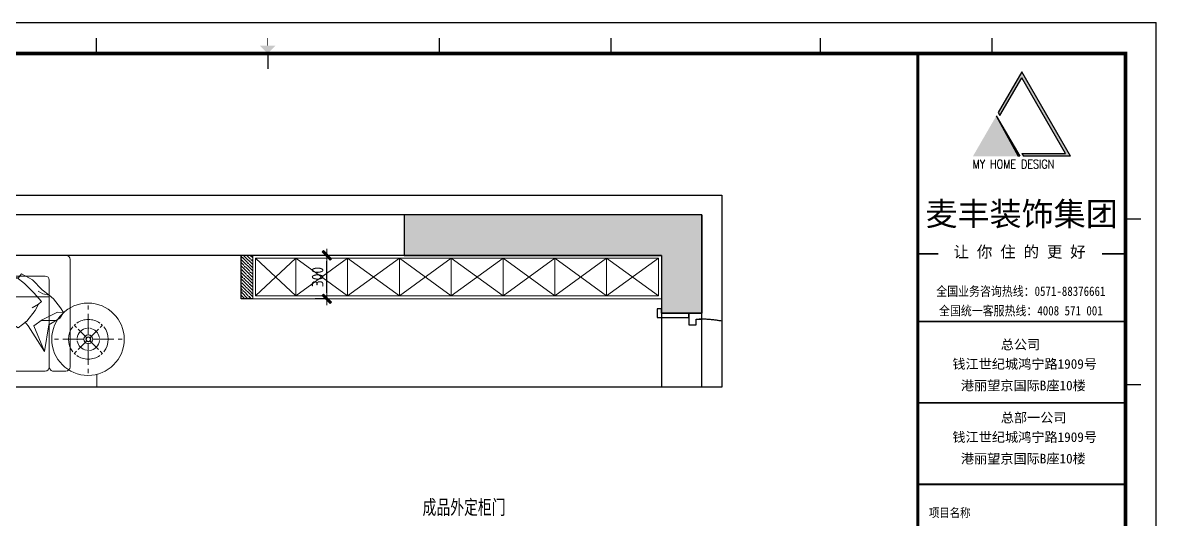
# Model space of a CAD drawing. Header units: millimetres. Extents: x 104198 to 1296755, y -81101 to 81453.
# Drawn here: x 547529 to 555352, y -23189 to -19757 of the extents above; entities that cross this region are included whole.
import ezdxf
from ezdxf.enums import TextEntityAlignment as Align
from ezdxf.xclip import XClip

# ---------------------------------------------------------------- set-up
doc = ezdxf.new("R2010")
doc.units = ezdxf.units.MM
doc.header["$XCLIPFRAME"] = 0
doc.header["$PDMODE"] = 3
doc.layers.get('Defpoints').update_dxf_attribs({"color": 250})
for name, color, linetype, lineweight in [('01-PL-墙体柱子', 7, 'Continuous', 35), ('1-活动家具', 51, 'Continuous', 20), ('P★01 活动家具', 51, 'Continuous', 0), ('P★02 固定家具', 30, 'Continuous', 0)]:
    doc.layers.add(name, color=color, linetype=linetype, lineweight=lineweight)
for name, color, linetype in [('4-门套', 1, 'Continuous'), ('P-新砌墙体填充', 8, 'Continuous'), ('图纸图框', 165, 'Continuous'), ('墙体', 7, 'Continuous'), ('天棚图层', 51, 'Continuous'), ('门', 250, 'Continuous')]:
    doc.layers.add(name, color=color, linetype=linetype)
doc.styles.add('CCD_DIM', font='ARCHS.SHX')
doc.styles.add('ROMANC', font='romanc.shx')
doc.styles.add('新宋体', font='', dxfattribs={"width": 0.85})
doc.styles.add('黑体', font='simhei.ttf', dxfattribs={"width": 0.7})
doc.styles.get('新宋体').set_extended_font_data('NSimSun')
doc.dimstyles.new('海龍1：40', dxfattribs={"dimscale": 40, "dimtxt": 2, "dimasz": 1, "dimexe": 2, "dimexo": 2, "dimgap": 0.6, "dimtad": 1, "dimdec": 0, "dimrnd": 5, "dimdsep": 46, "dimtxsty": 'CCD_DIM', "dimblk": 'WS-cj', "dimcen": 1, "dimclrd": 44, "dimclre": 44, "dimclrt": 2, "dimadec": 0, "dimazin": 2, "dimtfac": 1, "dimtdec": 4, "dimtix": 1, "dimtmove": 2, "dimatfit": 3, "dimldrblk": 'CCD_Leader_Arrow', "dimfxl": 5, "dimfxlon": 1, "dimtolj": 1, "dimarcsym": 0})

# ---------------------------------------------------------------- blocks, each defined once
blk = doc.blocks.new('kjghhgdgfhdhgfh')
at = {"layer": '图纸图框'}
for points in [[(1407.728775844509, -237.9115870481163), (1402.391204620469, -247.1565315971485), (1402.776410643341, -247.8237280001438), (1407.728775844509, -239.2459798541067), (1417.693097825832, -256.5046917888502), (1407.788367423568, -256.5046917888502), (1408.173573446505, -257.1718881918476), (1418.848715894511, -257.1718881918476)], [(1401.946407018472, -247.9269436428838), (1396.608835794435, -257.1718881918476), (1407.283978242439, -257.1718881918476)]]:
    blk.add_hatch(color=165, dxfattribs=at).paths.add_polyline_path(points)
at = {"layer": '图纸图框', "color": 165}
for p, q in [((1018.449156697091, -226.6510464365761), (1438.44652398302, -226.6510464365761)), ((1018.44915656821, -226.6510467866938), (1438.446523854134, -226.6510467866938)), ((1018.449156697091, -226.6510478368186), (1438.44652398302, -226.6510478368186)), ((1018.449156697091, -226.6510478368186), (1438.44652398302, -226.6510478368186)), ((1018.44915656821, -226.651048186936), (1438.446523854134, -226.651048186936)), ((1018.44915656821, -226.6510485369378), (1438.44652398302, -226.651048186936)), ((1018.44915656821, -226.6510495871781), (1438.446523854134, -226.6510495871781)), ((1438.446524498338, -523.6475859223262), (1438.446524498338, -226.6510446863338)), ((1438.446524111799, -523.6475887228087), (1438.446524111799, -226.6510474868147)), ((1438.446524111799, -523.6475887228087), (1438.446524111799, -226.6510474868147)), ((1438.446524369572, -523.6475880226899), (1438.446524369572, -226.6510467866938)), ((1438.44652424068, -523.6475883728071), (1438.44652424068, -226.6510471366976)), ((1438.44652424068, -523.6475883728071), (1438.44652424068, -226.6510471366976)), ((1438.446524111799, -523.6475887228087), (1438.446524111799, -226.6510474868147)), ((1438.44652398302, -523.6475894229297), (1438.44652398302, -226.651048186936)), ((1438.44652398302, -523.6475894229297), (1438.44652398302, -226.651048186936)), ((1438.44652398302, -523.6475890728125), (1438.44652398302, -226.6510478368186)), ((1438.446523854134, -523.6475897729335), (1438.446523854134, -226.6510485369378)), ((1438.446525013781, -523.6475834718453), (1438.446525013781, -226.6510422358513)), ((1438.446525013781, -523.6475834718453), (1438.446525013781, -226.6510422358513)), ((1438.446524885007, -523.6475838219628), (1438.446524885007, -226.6510425859702)), ((1438.446525013781, -523.6475845220857), (1438.446525013781, -226.6510432860898)), ((1438.446525013781, -523.6475845220857), (1438.446525013781, -226.6510432860898)), ((1438.446525271551, -523.6475838219628), (1438.446525271551, -226.6510425859702)), ((1438.446525142662, -523.6475841720819), (1438.446525142662, -226.6510429359722)), ((1438.446525142662, -523.6475841720819), (1438.446525142662, -226.6510429359722)), ((1438.446525013781, -523.6475845220857), (1438.446525013781, -226.6510432860898)), ((1438.446524627228, -523.6475855723224), (1438.446524627228, -226.6510443362146)), ((1438.446524627228, -523.6475855723224), (1438.446524627228, -226.6510443362146)), ((1438.446524885007, -523.6475848720875), (1438.446524885007, -226.6510436360913)), ((1438.446524756117, -523.6475852222047), (1438.446524756117, -226.6510439862129)), ((1438.446524756117, -523.6475852222047), (1438.446524756117, -226.6510439862129)), ((1438.446524627228, -523.6475855723224), (1438.446524627228, -226.6510443362146)), ((1438.446524885007, -523.6475848720875), (1438.446524885007, -226.6510436360913)), ((1196.594429197475, -230.165361629017), (1196.594429197475, -233.6664052710039)), ((1274.877765031257, -230.165361629017), (1274.877765031257, -233.6664052710039)), ((1314.019432948205, -230.165361629017), (1314.019432948205, -233.6664052710039)), ((1361.74647742908, -230.165361629017), (1361.74647742908, -233.6664052710039)), ((1400.888145346033, -230.165361629017), (1400.888145346033, -233.6664052710039)), ((1235.736097114308, -233.6664052710039), (1235.736097114308, -237.1674489129871)), ((1407.728775844509, -237.9115870481204), (1402.391204620469, -247.1565315971527)), ((1418.848715894511, -257.1718881918493), (1407.728775844509, -237.9115870481204)), ((1402.776410643341, -247.8237280001475), (1407.728775844509, -239.2459798541836)), ((1417.693097825832, -256.5046917888563), (1407.728775844509, -239.2459798541836)), ((1401.946407018472, -247.9269436428899), (1406.911287671147, -257.1718881918493)), ((1401.946407018472, -247.9269436428899), (1407.283978242439, -257.1718881918493)), ((1402.391204620469, -247.1565315971527), (1402.776410643341, -247.8237280001475)), ((1407.283978242439, -257.1718881918493), (1406.911287671147, -257.1718881918493)), ((1407.788367423568, -256.5046917888563), (1408.173573446505, -257.1718881918493)), ((1407.788367423568, -256.5046917888563), (1417.693097825832, -256.5046917888563)), ((1418.848715894511, -257.1718881918493), (1408.173573446505, -257.1718881918493)), ((1434.945480340955, -271.5591700515168), (1431.444436698972, -271.5591700515168)), ((1434.945480340955, -309.3868620286848), (1431.444436698972, -309.3868620286848))]:
    blk.add_line(p, q, dxfattribs=at)
for points, const_width in [([(1235.736097114308, -231.915883450067), (1235.736097114308, -230.165361629017)], 0.2100626185166894), ([(1384.013114989964, -233.6664052710039), (1384.013114989964, -516.6322323388636)], 0.7002087283889652), ([(1383.965712921758, -294.8812188139801), (1431.397034630851, -294.8812188139801)], 0.4201252370333791), ([(1383.965712921758, -313.4818136725281), (1431.397034630851, -313.4818136725281)], 0.4201252370333791), ([(1383.965712921758, -332.0824085310761), (1431.397034630851, -332.0824085310761)], 0.4201252370333791)]:
    blk.add_lwpolyline(points, dxfattribs=dict(at, const_width=const_width))
at = {"layer": '图纸图框', "color": 165, "const_width": 0.840250474066758}
blk.add_lwpolyline([(1431.444436699053, -233.6664052710039), (1035.954374906786, -233.6664052710039), (1035.954374906786, -516.6322323388636), (1431.444436699053, -516.6322323388636)], close=True, dxfattribs=at)
at = {"layer": '图纸图框', "color": 8, "const_width": 0.3446186920798523}
for points in [[(1384.111798113064, -279.4461698512858), (1388.724243563977, -279.4461698512858)], [(1426.077482028164, -279.4461698512858), (1431.085804748092, -279.4461698512858)]]:
    blk.add_lwpolyline(points, dxfattribs=at)
at = {"layer": '图纸图框', "color": 165}
blk.add_solid([(1233.98557529337, -231.915883450067), (1237.486618935353, -231.915883450067), (1235.736097114308, -233.6664052710039)], dxfattribs=at)
at = {"color": 7, "style": '新宋体', "width": 0.8500000103483325}
for s, p in [('全国业务咨询热线：0571-88376661', (1407.544168173035, -287.9378245020833)), ('全国统一客服热线：4008 571 001', (1407.544168173035, -292.3834169077567))]:
    blk.add_text(s, height=2.149438256996615, dxfattribs=at).set_placement(p, align=Align.MIDDLE)
at = {"color": 7, "char_height": 2.199804556952881, "attachment_point": 1}
for s, insert, width in [('{\\fSimHei|b0|i0|c134|p49;\\C0;总公司}', (1402.961434598727, -299.0508507818374), 11.34542229062817), ('{\\fSimHei|b0|i0|c134|p49;\\C0;钱江世纪城鸿宁路1909号}', (1391.923130832033, -303.4923410757324), 73.91161342328515), ('{\\fSimHei|b0|i0|c134|p49;\\C0;港丽望京国际B座10楼\\C10; }', (1393.862742547721, -308.4103007586975), 64.81095029161715), ('{\\fSimHei|b0|i0|c134|p49;\\C0;总部一公司}', (1402.961434598727, -315.751666666001), 18.07251348173185), ('{\\fSimHei|b0|i0|c134|p49;\\C0;钱江世纪城鸿宁路1909号}', (1391.923130832033, -320.193156959896), 73.91161342328515), ('{\\fSimHei|b0|i0|c134|p49;\\C0;港丽望京国际B座10楼\\C10; }', (1393.862742547721, -325.1111166428611), 64.81095029161715)]:
    blk.add_mtext(s, dxfattribs=dict(at, insert=insert, width=width))
at = {"layer": '图纸图框', "color": 165, "style": 'ROMANC', "width": 0.8}
blk.add_text('MY HOME DESIGN', height=2.002365381513505, dxfattribs=at).set_placement((1396.51134998264, -259.9509331165087))
at = {"layer": '图纸图框', "color": 7, "style": '黑体'}
for s, height, p in [('麦丰装饰集团', 5.359509899225862, (1407.719819725451, -270.234119432836)), ('让 你 住 的 更 好', 2.604791888388882, (1407.260469546422, -278.9309125836563))]:
    blk.add_text(s, height=height, dxfattribs=at).set_placement(p, align=Align.MIDDLE)
at = {"layer": '图纸图框', "color": 7, "style": '新宋体', "width": 0.85}
blk.add_text('项目名称', height=2.039218834449623, dxfattribs=at).set_placement((1391.317904571985, -338.5208730630841), align=Align.MIDDLE)
blk = doc.blocks.new('A$C58F722EE')
at = {"layer": '1-活动家具', "color": 45}
for points in [[(328.7398641901091, 525.7918645807076), (326.8463190984912, 529.998752478743), (303.4107191392686, 561.2267292665783), (224.1750986974221, 518.0677209475543), (153.8723852322437, 445.5745531357821), (102.6679688068107, 406.5395821516867)], [(476.1631692114751, 366.8367691966706), (436.8808538066223, 428.1758990809321), (387.7768357852473, 490.7429964442271), (354.6347701614723, 515.278109815903), (338.6728177638724, 533.3450617813505), (282.2058940716088, 490.7429964470209), (213.46296587307, 423.2694149948657), (159.4503440700937, 361.9302851129323), (180.320900246501, 342.2989629220683), (226.9661213208455, 315.3106075038668)], [(184.0015357995871, 435.5373388961888), (150.5215235112699, 415.4629104197955), (102.6679688068107, 406.5395821516867), (71.41914005414583, 379.7744935499504), (21.2011648286134, 316.2022059047595), (0.000834820093587, 281.6301231058314), (25.66761831496843, 240.3649320788681), (107.1303358732257, 192.4066328245681), (137.4815480804536, 0.0018706563860178), (256.5395192091819, 184.5996386241168), (279.5179983556736, 213.1998823320027)], [(180.320900246501, 342.2989629220683), (204.8729092564899, 295.6819782254752), (265.0212857797742, 219.6207031533122), (327.6284592517187, 169.3198160198517), (397.5985383945517, 215.9394936256576), (473.7043722614179, 298.1352202643175), (495.8020793846808, 342.2989629139193), (476.1631692114751, 366.8367691966706), (430.7406040232161, 385.2374309985898)], [(0.000834820093587, 281.6301231058314), (44.63676478760317, 282.7440090752207), (154.9879769943654, 229.2113837662618), (215.2503645457327, 184.5996386252809), (137.4815480804536, 0.0018706563860178)]]:
    blk.add_lwpolyline(points, dxfattribs=at)
blk = doc.blocks.new('A$C7DFD764C')
at = {"layer": '1-活动家具', "color": 45}
blk.add_line((264.6868641271721, 237.271277111955), (264.6868641281035, 276.2735303526279), dxfattribs=at)
for points in [[(239.6231222362258, 107.7603703655768), (271.9299771487714, 78.12445029686205), (280.0087105587591, 24.24668024689891), (280.0087105580606, 2.692875192500649), (239.6231222338975, 0.0003352081403136), (164.2377678588964, 10.77499020867981), (72.69494666042738, 4.081141230184583), (2.924578836886212, 14.4755346130114), (0.002503426047042, 137.3962904401123), (0.0025034290738404, 184.848865582142), (8.07854393357411, 330.3269358205144), (13.4643662085291, 362.4755047764629)], [(13.4643662085291, 362.4755047764629), (99.61867222143337, 370.557619787287), (164.2377678696066, 357.0859297439456), (212.699396694079, 330.3269358156249)], [(188.4685822818428, 343.7963783282321), (228.8541706067044, 351.8762458113488), (274.6228882945143, 351.8762458099518), (274.6228882933501, 303.3880507892463), (245.0062516040635, 222.5669006572571)], [(259.8145699487068, 262.9774757232517), (274.6228882903233, 184.8488655753899), (271.9299771487714, 78.12445029686205)]]:
    blk.add_lwpolyline(points, dxfattribs=at)
blk = doc.blocks.new('A$C71DF033E')
at = {"layer": '1-活动家具', "color": 51}
for p, q in [((-171.3640581448562, 800.0002476675436), (2171.36321458267, 800.0002476666123)), ((-200.0004217820242, 28.63661130471155), (-200.0004217820242, 771.363884031307)), ((2199.999578218907, 771.3638840289786), (2199.999578218907, 28.63661130378023)), ((-56.81860359944403, 628.1820658491924), (-56.81860359944403, 28.63661130471155)), ((2028.181396400556, 656.8184294835664), (-28.18223996367306, 656.8184294858947)), ((999.9995782179758, 28.63661130378023), (999.9995782179758, 656.8184294849634)), ((2056.817760036793, 28.63661130378023), (2056.817760036793, 628.1820658482611)), ((2056.817760036793, 513.6366113028489), (-56.81860359944403, 513.6366113037802)), ((-85.45496723661199, 0.0002476684749126434), (-171.3640581448562, 0.0002476684749126434)), ((971.3632145826705, 0.0002476675435900688), (-28.18223996367306, 0.0002476684749126434)), ((1028.635941855144, 0.0002476675435900688), (2028.181396400556, 0.0002476675435900688)), ((2171.36321458267, 0.0002476675435900688), (2085.454123673495, 0.0002476675435900688))]:
    blk.add_line(p, q, dxfattribs=at)
for centre, radius, start, end in [((-171.3640581448562, 771.363884031307), 28.63636363669701, 90, 180), ((2171.36321458267, 771.3638840289786), 28.63636363665534, 0, 90), ((-28.18223996367306, 628.1820658491924), 28.63636363583581, 90, 180), ((2028.181396400556, 628.1820658482611), 28.63636363625252, 0, 90), ((-171.3640581462532, 28.63661130471155), 28.63636363639143, 180, 270), ((-85.45496723661199, 28.63661130471155), 28.63636363653033, 270, 0), ((-28.18223996367306, 28.63661130471155), 28.63636363634975, 180, 270), ((971.3632145826705, 28.63661130378023), 28.63636363636364, 270, 0), ((1028.635941855144, 28.63661130378023), 28.63636363614139, 180, 270), ((2028.181396400556, 28.63661130378023), 28.63636363650254, 270, 0), ((2085.454123673495, 28.63661130378023), 28.63636363636364, 180, 270), ((2171.36321458267, 28.63661130284891), 28.63636363603026, 270, 0)]:
    blk.add_arc(centre, radius, start, end, dxfattribs=at)
at = {"layer": '1-活动家具', "color": 45, "xscale": 0.9545454545454546, "yscale": 0.9545454545454546, "zscale": 0.9545454545454546}
blk.add_blockref('A$C58F722EE', (-154.8066790304147, 136.6734651732258), dxfattribs=at)
at = {"layer": '1-活动家具', "color": 45, "xscale": 0.9545454545454546, "yscale": 0.9545454545454546, "zscale": 0.9545454545454546, "rotation": 90}
blk.add_blockref('A$C7DFD764C', (597.2223948519677, 367.2856343565509), dxfattribs=at)
at = {"layer": '1-活动家具', "color": 45, "extrusion": (0, 0, -1), "xscale": 0.9545454545454546, "yscale": 0.9545454545454546, "zscale": -0.9545454545454546, "rotation": 90}
for p in [(-841.489818805363, 367.2856343565509), (-1402.77676158445, 367.2856343565509)]:
    blk.add_blockref('A$C7DFD764C', p, dxfattribs=at)
at = {"layer": '1-活动家具', "color": 45, "extrusion": (0, 0, -1), "xscale": 0.9545454545454546, "yscale": 0.9545454545454546, "zscale": -0.9545454545454546}
blk.add_blockref('A$C58F722EE', (-2154.805835466366, 136.6734651732258), dxfattribs=at)
blk = doc.blocks.new('WERAWERAWE')
at = {"color": 250, "linetype": 'Continuous'}
for p, q in [((106863.5477138115, -18799.27367506483), (106863.5477138115, -18774.96307188499)), ((106863.5477138115, -18774.96307188499), (106863.5477138115, -18799.27367506483)), ((106863.5477138115, -18944.52314832974), (106863.5477138115, -18823.58427824478)), ((106863.5477138115, -18823.58427824478), (106863.5477138115, -18944.52314832974)), ((106805.5308150751, -18911.4311708263), (106853.633955691, -18959.53431200258)), ((106669.0628856556, -18969.44789732495), (106693.3734891718, -18969.44789732495)), ((106693.3734891718, -18969.44789732495), (106669.0628856556, -18969.44789732495)), ((106717.6840926933, -18969.44789732495), (106838.6229644681, -18969.44789732495)), ((106838.6229644681, -18969.44789732495), (106717.6840926933, -18969.44789732495)), ((106863.5477138115, -19115.31151640507), (106863.5477138115, -18994.3726463202)), ((106863.5477138115, -18994.3726463202), (106863.5477138115, -19115.31151640507)), ((106873.4614719321, -18979.36182848102), (106921.5646125479, -19027.4649696572)), ((106888.472463155, -18969.44789732495), (107009.4113349297, -18969.44789732495)), ((107009.4113349297, -18969.44789732495), (106888.472463155, -18969.44789732495)), ((107058.0325419673, -18969.44824315853), (107033.7219384513, -18969.44824315853)), ((107033.7219384513, -18969.44824315853), (107058.0325419673, -18969.44824315853)), ((106931.2340956687, -19037.13445289357), (106940.9035787949, -19046.80393612932)), ((106863.5477138115, -19163.93272276495), (106863.5477138115, -19139.62211958501)), ((106863.5477138115, -19139.62211958501), (106863.5477138115, -19163.93272276495))]:
    blk.add_line(p, q, dxfattribs=at)
at = {"color": 8, "linetype": 'Continuous'}
for p, q in [((106786.191848828, -18892.09220435428), (106795.8613319542, -18901.76168759004)), ((106795.8613319542, -18901.76168759004), (106786.191848828, -18892.09220435428)), ((106931.2340969209, -18901.76168792348), (106940.9035802224, -18892.09220473496)), ((106940.9035802224, -18892.09220473496), (106931.2340969209, -18901.76168792348)), ((106853.633955691, -18959.53431200258), (106805.5308150751, -18911.4311708263)), ((106873.4614721178, -18959.53431205159), (106921.5646136196, -18911.43117111154)), ((106921.5646136196, -18911.43117111154), (106873.4614721178, -18959.53431205159)), ((106805.5308140034, -19027.46496937202), (106853.6339555054, -18979.36182843198)), ((106853.6339555054, -18979.36182843198), (106805.5308140034, -19027.46496937202)), ((106921.5646125479, -19027.4649696572), (106873.4614719321, -18979.36182848102)), ((106786.1918474008, -19046.80393574863), (106795.8613307021, -19037.13445255992)), ((106795.8613307021, -19037.13445255992), (106786.1918474008, -19046.80393574863)), ((106940.9035787949, -19046.80393612932), (106931.2340956687, -19037.13445289357))]:
    blk.add_line(p, q, dxfattribs=at)
for major_axis, ratio, start_param, end_param in [((111.318526127511, 24.30842252576004), 0.9999999850033712, 2.1255939895836, 2.225039899219325), ((111.318526127511, 24.30842252576004), 0.9999999850033712, 2.1255939895836, 2.225039899219325), ((113.9417112809193, 0.0013378523205571), 0.9999999859903322, 0.8886092686100822, 2.252959901879023), ((-111.2083844666464, 24.8074362171226), 0.999999984955908, 4.062630374311936, 4.162076283933155), ((-111.2083844666464, 24.8074362171226), 0.999999984955908, 4.062630374311936, 4.162076283933155), ((-113.9410988375237, 0.3735854362367145), 0.9999999858859766, -0.6138262779431882, 0.0032787475863907), ((12.46174588356673, 0.1251880200019498), 0.9999999859091608, 1.791897593603004, 2.900400492436608), ((-12.46183368773513, 0.1161190901691185), 0.9999999859149368, 3.382057075813167, 4.490559974665286), ((113.9410765435626, 0.3803241879824546), 0.9999999858803484, -0.0033378900079475, 0.6137671355249417), ((113.9410797812306, 0.3793529944797986), 0.9999999858808544, 3.138263287228737, 3.755368312761219), ((-12.4618492740359, 0.1144341570928043), 0.999999985909927, 0.2403292148307334, 1.348832113687246), ((12.46178137630429, 0.1216035939084495), 0.9999999859144016, -1.349407426057694, -0.2409045272178165), ((-113.9410894720833, 0.3764309967520393), 0.9999999858837131, 2.527791349607007, 3.144896375138188), ((-111.2773066218039, 24.49642212291525), 0.9999999849850798, 0.9182419104476522, 1.017687820078115), ((-111.2773066218039, 24.49642212291525), 0.9999999849850798, 0.9182419104476522, 1.017687820078115), ((113.9417112572552, 0.002677116435867), 0.9999999859910588, 4.030190168258871, 5.394540801528128), ((111.2480344591925, 24.62901734515219), 0.999999984975554, -1.018879551365138, -0.919433641738662), ((111.2480344591925, 24.62901734515219), 0.999999984975554, -1.018879551365138, -0.919433641738662)]:
    blk.add_ellipse((106863.5477138115, -18969.44789732495), major_axis=major_axis, ratio=ratio, start_param=start_param, end_param=end_param, dxfattribs=at)
at = {"color": 250, "linetype": 'Continuous', "extrusion": (0, 0, -0.9999999999999998)}
for major_axis, ratio, start_param, end_param in [((45.32003770808043, 45.32003770808046), 0.9999999931637599, 4.030213669624266, 5.394564302815031), ((45.32003771167183, 45.32003771167183), 0.9999999932456098, -0.8010053835953097, -0.7015594733972819), ((45.32003771167183, 45.32003771167183), 0.9999999932456098, -0.8010053835953097, -0.7015594733972819), ((45.32003770807375, 45.32003770807378), 0.9999999931639069, 0.8886210160341772, 2.252971649226211), ((45.32003771135126, 45.32003771135126), 0.9999999932444172, 2.340587269994795, 2.440033180191923), ((45.32003771135126, 45.32003771135126), 0.9999999932444172, 2.340587269994795, 2.440033180191923)]:
    blk.add_ellipse((106863.5477138115, -18969.44807024175), major_axis=major_axis, ratio=ratio, start_param=start_param, end_param=end_param, dxfattribs=at)
at = {"color": 250, "linetype": 'Continuous'}
for major_axis, ratio, start_param, end_param in [((-24.92474606113256, 0.0127913172326287), 0.9999999860329364, 3.141592919062631, 9.424778226242216), ((24.9227290230667, 0.3173453723074938), 0.9999999859646511, 1.78921055797293, 2.89771345653137), ((-24.92266147522356, 0.3226066273198583), 0.999999985964798, 3.385682953622127, 4.494185852171858), ((-24.92271830692245, 0.3181858527235129), 0.999999985965524, 0.2439129205174129, 1.35241581906934), ((24.92265835812197, 0.3228473460667626), 0.9999999859643423, -1.352602857214157, -0.2440999586618393)]:
    blk.add_ellipse((106863.5477138115, -18969.44789732495), major_axis=major_axis, ratio=ratio, start_param=start_param, end_param=end_param, dxfattribs=at)
at = {"color": 8, "linetype": 'Continuous', "extrusion": (0, 0, -1)}
for major_axis, ratio, start_param, end_param in [((10.22338456154129, 9.594144741299354), 0.999999993094656, 4.712362614828695, 10.99554792200827), ((9.913758246517661, 9.913758246517665), 0.9999999934552976, 3.372739373255533, 4.481242272159748), ((9.913758247690428, 9.913758247690431), 0.9999999933019378, -1.339649607098109, -0.2311467081434291), ((9.913758246538759, 9.913758246538762), 0.9999999934513536, 0.2311467196666208, 1.339649618573019), ((9.913758247690428, 9.913758247690428), 0.9999999933019376, 1.801943046491683, 2.910445945446363)]:
    blk.add_ellipse((106863.5477138115, -18969.44807024175), major_axis=major_axis, ratio=ratio, start_param=start_param, end_param=end_param, dxfattribs=at)
at = {"color": 250, "linetype": 'Continuous', "extrusion": (0, 0, -1)}
for major_axis, ratio, start_param, end_param in [((45.3200377060275, 45.3200377060275), 0.9999999930586393, -0.617105019618975, 5.8535128e-09), ((45.97165415563575, 44.65891455866747), 0.9999999929010135, -0.0144834938279361, 0.602621531812292), ((45.32003763240446, 45.32003763240446), 0.999999993026062, 3.843152138787623, 3.942598049041248), ((45.32003763240446, 45.32003763240446), 0.999999993026062, 3.843152138787623, 3.942598049041248), ((45.97165415563575, 44.65891455866747), 0.9999999929010135, 3.127109159761856, 3.744214185402085), ((45.3200377060275, 45.3200377060275), 0.9999999930549529, 2.524487633969076, 3.141592659443305)]:
    blk.add_ellipse((106863.5477138115, -18969.44807024175), major_axis=major_axis, ratio=ratio, start_param=start_param, end_param=end_param, dxfattribs=at)
at = {"color": 250, "linetype": 'Continuous', "extrusion": (0, 0, -0.9999999999999999)}
blk.add_ellipse((106863.5477138115, -18969.44807024175), major_axis=(45.32003763644752, 45.32003763644754), ratio=0.9999999930294571, start_param=0.7015594851961584, end_param=0.8010053954497738, dxfattribs=at)
blk.add_ellipse((106863.5477138115, -18969.44807024175), major_axis=(45.32003763644752, 45.32003763644754), ratio=0.9999999930294571, start_param=0.7015594851961584, end_param=0.8010053954497738, dxfattribs=at)
blk = doc.blocks.new('fhdghrthe')
at = {"layer": '01-PL-墙体柱子', "lineweight": -2, "ltscale": 10}
blk.add_hatch(color=8, dxfattribs=at).paths.add_polyline_path([(578216.0014296011, 10270.09284391639), (578216.0014296011, 9990.09284391639), (578896.0014296011, 9990.09284391639), (578896.0014296011, 12045.09284391639), (578616.0014296011, 12045.09284391639), (578616.0014296011, 10270.09284391639)])
at = {"layer": 'P-新砌墙体填充'}
h = blk.add_hatch(dxfattribs=at)
h.set_pattern_fill('ANSI35', color=256, scale=5, angle=-1.272221872585407e-14, style=0)
h.set_pattern_definition([(44.99999999999999, (578316.0014296011, 13090.09284391639), (-22.45064030267288, 22.45064030267289), []), (44.99999999999999, (578338.4520796011, 13090.09284391639), (-22.45064030267288, 22.45064030267289), [39.6875, -7.9375, 0, -7.9375])])
h.paths.add_polyline_path([(578616.0014296011, 13170.09284391639), (578316.0014296011, 13170.09284391639), (578316.0014296011, 13090.09284391639), (578616.0014296011, 13090.09284391639)])
at = {"color": 5}
for p, q in [((578316.0014296011, 13090.09284391639), (578316.0014296011, 13170.09284391639)), ((578316.0014296011, 13170.09284391639), (578616.0014296011, 13170.09284391639))]:
    blk.add_line(p, q, dxfattribs=at)
at = {"color": 1}
blk.add_lwpolyline([(578135.5132328379, 10030.33802687671), (578175.757331219, 10030.33802687671), (578175.757331219, 9990.093928495575), (578216.0014296011, 9990.093928495575), (578216.0014296011, 10080.09392849557), (578135.5132328379, 10080.09392849557)], close=True, dxfattribs=at)
at = {"color": 8, "linetype": 'ByBlock'}
blk.add_arc((577197.1869519495, 10019.00344897965), 978.6098338128478, 271.7015755110519, 359.4855030408182, dxfattribs=at)
at = {"layer": '01-PL-墙体柱子', "color": 8, "lineweight": -2, "ltscale": 10}
blk.add_lwpolyline([(578216.0014296011, 10270.09284391639), (578216.0014296011, 9990.09284391639), (578896.0014296011, 9990.09284391639), (578896.0014296011, 12045.09284391639), (578616.0014296011, 12045.09284391639), (578616.0014296011, 10270.09284391639), (578216.0014296011, 10270.09284391639)], dxfattribs=at)
at = {"layer": '4-门套', "color": 1}
blk.add_lwpolyline([(578216.0014296011, 10080.09284391636), (578216.001429601, 10080.09284391636), (578216.0014296011, 10270.09284391641), (578246.0014296011, 10270.09284391641), (578246.0014296011, 10300.09284391641), (578186.0014296011, 10300.09284391641), (578186.001429601, 10080.09284391636), (578216.0014296011, 10080.09284391636)], dxfattribs=at)
at = {"layer": 'P★01 活动家具'}
for points in [[(578166.0014296025, 14550.34122650704), (578166.0014296025, 14440.29253902317)], [(577793.7240243031, 14165.09294343519), (577432.0015235199, 14165.09294343519)]]:
    blk.add_lwpolyline(points, dxfattribs=at)
blk.add_circle((578036.001298096, 14226.75105404121), 250, dxfattribs=at)
at = {"layer": 'P★02 固定家具', "color": 50}
for p, q in [((578316.0014296011, 10270.09284391639), (578316.0014296011, 13090.09284391639)), ((578316.0014296011, 13090.09284391639), (578616.0014296011, 13090.09284391639))]:
    blk.add_line(p, q, dxfattribs=at)
at = {"layer": 'P★02 固定家具', "color": 250}
for p, q in [((578596.0014296011, 12792.59284391639), (578336.0014296011, 12792.59284391639)), ((578596.0014296011, 12435.09284391639), (578336.0014296011, 12435.09284391639)), ((578596.0014296011, 12077.59284391639), (578336.0014296011, 12077.59284391639)), ((578336.0014296011, 11720.09284391639), (578596.0014296011, 11720.09284391639)), ((578596.0014296011, 11362.59284391639), (578336.0014296011, 11362.59284391639)), ((578596.0014296011, 11005.09284391639), (578336.0014296011, 11005.09284391639)), ((578596.0014296011, 10647.59284391639), (578336.0014296011, 10647.59284391639))]:
    blk.add_line(p, q, dxfattribs=at)
blk.add_lwpolyline([(578336.0014296011, 13070.09284391639), (578596.0014296011, 13070.09284391639), (578596.0014296011, 10290.09284391639), (578336.0014296011, 10290.09284391639)], close=True, dxfattribs=at)
for points in [[(578336.0014296011, 13070.09284391639), (578596.0014296011, 12792.59284391639), (578336.0014296011, 12435.09284391639)], [(578596.0014296011, 13070.09284391639), (578336.0014296011, 12792.59284391639), (578596.0014296011, 12435.09284391639)], [(578336.0014296011, 11720.09284391639), (578596.0014296011, 12077.59284391639), (578336.0014296011, 12435.09284391639)], [(578596.0014296011, 11720.09284391639), (578336.0014296011, 12077.59284391639), (578596.0014296011, 12435.09284391639)], [(578336.0014296011, 11720.09284391639), (578596.0014296011, 11362.59284391639), (578336.0014296011, 11005.09284391639)], [(578596.0014296011, 11720.09284391639), (578336.0014296011, 11362.59284391639), (578596.0014296011, 11005.09284391639)], [(578336.0014296011, 10290.09284391639), (578596.0014296011, 10647.59284391639), (578336.0014296011, 11005.09284391639)], [(578596.0014296011, 10290.09284391639), (578336.0014296011, 10647.59284391639), (578596.0014296011, 11005.09284391639)]]:
    blk.add_lwpolyline(points, dxfattribs=at)
at = {"layer": '墙体', "color": 7}
for p, q in [((578896.0014296011, 9990.09284391639), (578896.0014296011, 19010.09284391638)), ((578616.0014296011, 10270.09284391639), (578616.0014296011, 17230.09284391639)), ((578616.0014296011, 10270.09284391639), (578616.0014296011, 17230.09284391639)), ((578616.0014296011, 10270.09284391639), (578216.0014296011, 10270.09284391639)), ((578216.0014296011, 10270.09284391639), (578216.0014296011, 9990.09284391639)), ((578616.0014296011, 10270.09284391639), (578216.0014296011, 10270.09284391639)), ((578896.0014296011, 9990.09284391639), (578216.0014296011, 9990.09284391639))]:
    blk.add_line(p, q, dxfattribs=at)
at = {"layer": '门', "color": 250}
for p, q in [((578216.0014296011, 10270.09284391639), (577186.0014296011, 10270.09284391639)), ((577186.0014296011, 9990.09284391639), (578216.0014296011, 9990.09284391639))]:
    blk.add_line(p, q, dxfattribs=at)
at = {"layer": 'P★01 活动家具', "rotation": 270}
blk.add_blockref('A$C71DF033E', (577816.0011819336, 16550.34080472595), dxfattribs=at)
at = {"layer": 'P★01 活动家具', "xscale": -1.204346879967488, "yscale": 1.204346879996592, "zscale": 1.20434688}
blk.add_blockref('WERAWERAWE', (706736.7815729547, 37070.16496594081), dxfattribs=at)
blk = doc.blocks.new('WS-cj')
blk.add_hatch(color=2).paths.add_polyline_path([(0.5879038905250127, 0.8177135944101792), (-0.8177135944101792, -0.5879038905250127), (-0.5879038905245579, -0.817713594410634), (0.817713594410634, 0.5879038905247853)])
at = {"color": 2, "linetype": 'ByBlock', "lineweight": 0}
for p, q in [((-1.099999999999909, 0), (0, 0)), ((0, 0), (1.099999999999909, 0))]:
    blk.add_line(p, q, dxfattribs=at)
at = {"color": 2}
blk.add_lwpolyline([(0.5879038905250127, 0.8177135944101792), (-0.8177135944101792, -0.5879038905250127), (-0.5879038905245579, -0.817713594410634), (0.817713594410634, 0.5879038905247853)], close=True, dxfattribs=at)
blk = doc.blocks.new('*D695')
at = {"color": 44, "lineweight": -2, "transparency": 16777216}
for p, q in [((549628.1582951704, -21364.78945787274), (549548.1582951704, -21364.78945787274)), ((549628.1582951704, -21624.78945787274), (549628.1582951704, -21404.78945787274)), ((549628.1582951704, -21664.78945787274), (549548.1582951704, -21664.78945787274))]:
    blk.add_line(p, q, dxfattribs=at)
at = {"layer": 'Defpoints', "color": 0, "transparency": 16777216}
for p in [(549628.1582951704, -21364.78945787274), (549628.1582951704, -21364.78945787274), (549653.30823188, -21664.78945787274)]:
    blk.add_point(p, dxfattribs=at)
at = {"color": 44, "lineweight": -2, "transparency": 16777216, "xscale": 40, "yscale": 40, "zscale": 40}
for p, rotation in [((549628.1582951704, -21364.78945787274), 90), ((549628.1582951704, -21664.78945787274), 270)]:
    blk.add_blockref('WS-cj', p, dxfattribs=dict(at, rotation=rotation))
at = {"color": 2, "transparency": 16777216, "insert": (549564.1582951704, -21514.78945787265), "char_height": 80, "attachment_point": 5, "rotation": 90, "style": 'CCD_DIM'}
blk.add_mtext('\\A1;300', dxfattribs=at)
blk = doc.blocks.new('CCD_Leader_Arrow')
at = {"color": 50, "linetype": 'ByBlock'}
blk.add_line((0, 0), (-1, 0), dxfattribs=at)
for points in [[(-0.8586479999999881, 0.6683735999999953), (-0.5965191999999888, 0.8519200000000069), (-0.2400000000000091, 0), (0, 0)], [(-0.8586479999999881, -0.6683735999999953), (-0.5965191999999888, -0.8519200000000069), (-0.2400000000000091, 0), (0, 0)]]:
    blk.add_solid(points, dxfattribs=at)

msp = doc.modelspace()

# ---------------------------------------------------------------- block references
ref = msp.add_blockref('kjghhgdgfhdhgfh', (511838.8062286823, -12901.25941170857), dxfattribs=dict(xscale=30.25000000000001, yscale=30.25000000000001, zscale=30.25000000000001))
XClip(ref).set_block_clipping_path([(1018.4491561816565, -523.6475911731757), (1465.834744255318, -226.65104223585132)])

# ---------------------------------------------------------------- texts
at = {"layer": '天棚图层', "insert": (550861.353498492, -23166.53874136704), "char_height": 100, "attachment_point": 9, "style": '黑体'}
msp.add_mtext('成品外定柜门', dxfattribs=at)

# ---------------------------------------------------------------- next in the draw order: block references
at = {"color": 1}
ref = msp.add_blockref('fhdghrthe', (562206.3770304223, -599980.7908874738), dxfattribs=dict(at, rotation=90))
XClip(ref).set_block_clipping_path([(577705.2312086987, 9853.25668743591), (579031.7744004562, 17677.868346667852)])

# ---------------------------------------------------------------- next in the draw order: linework, layer by layer
at = {"color": 2}
msp.add_lwpolyline([(552353.1203429865, -20949.01648701762), (552353.1203429865, -22275.55967877514), (544528.5086837546, -22275.55967877514), (544528.5086837546, -20949.01648701762)], close=True, dxfattribs=at)

# ---------------------------------------------------------------- next in the draw order: dimensions: what is measured, and where the dimension line sits
dim = msp.add_linear_dim(base=(549628.1582951704, -21364.78945787274), p1=(549653.30823188, -21664.78945787274), p2=(549628.1582951704, -21364.78945787274), angle=90, dimstyle='海龍1：40', dxfattribs=at)
dim.commit()
dim.dimension.update_dxf_attribs({"geometry": '*D695', "text_midpoint": (549564.1582951704, -21514.78945787265)})

doc.saveas('drawing.dxf')
